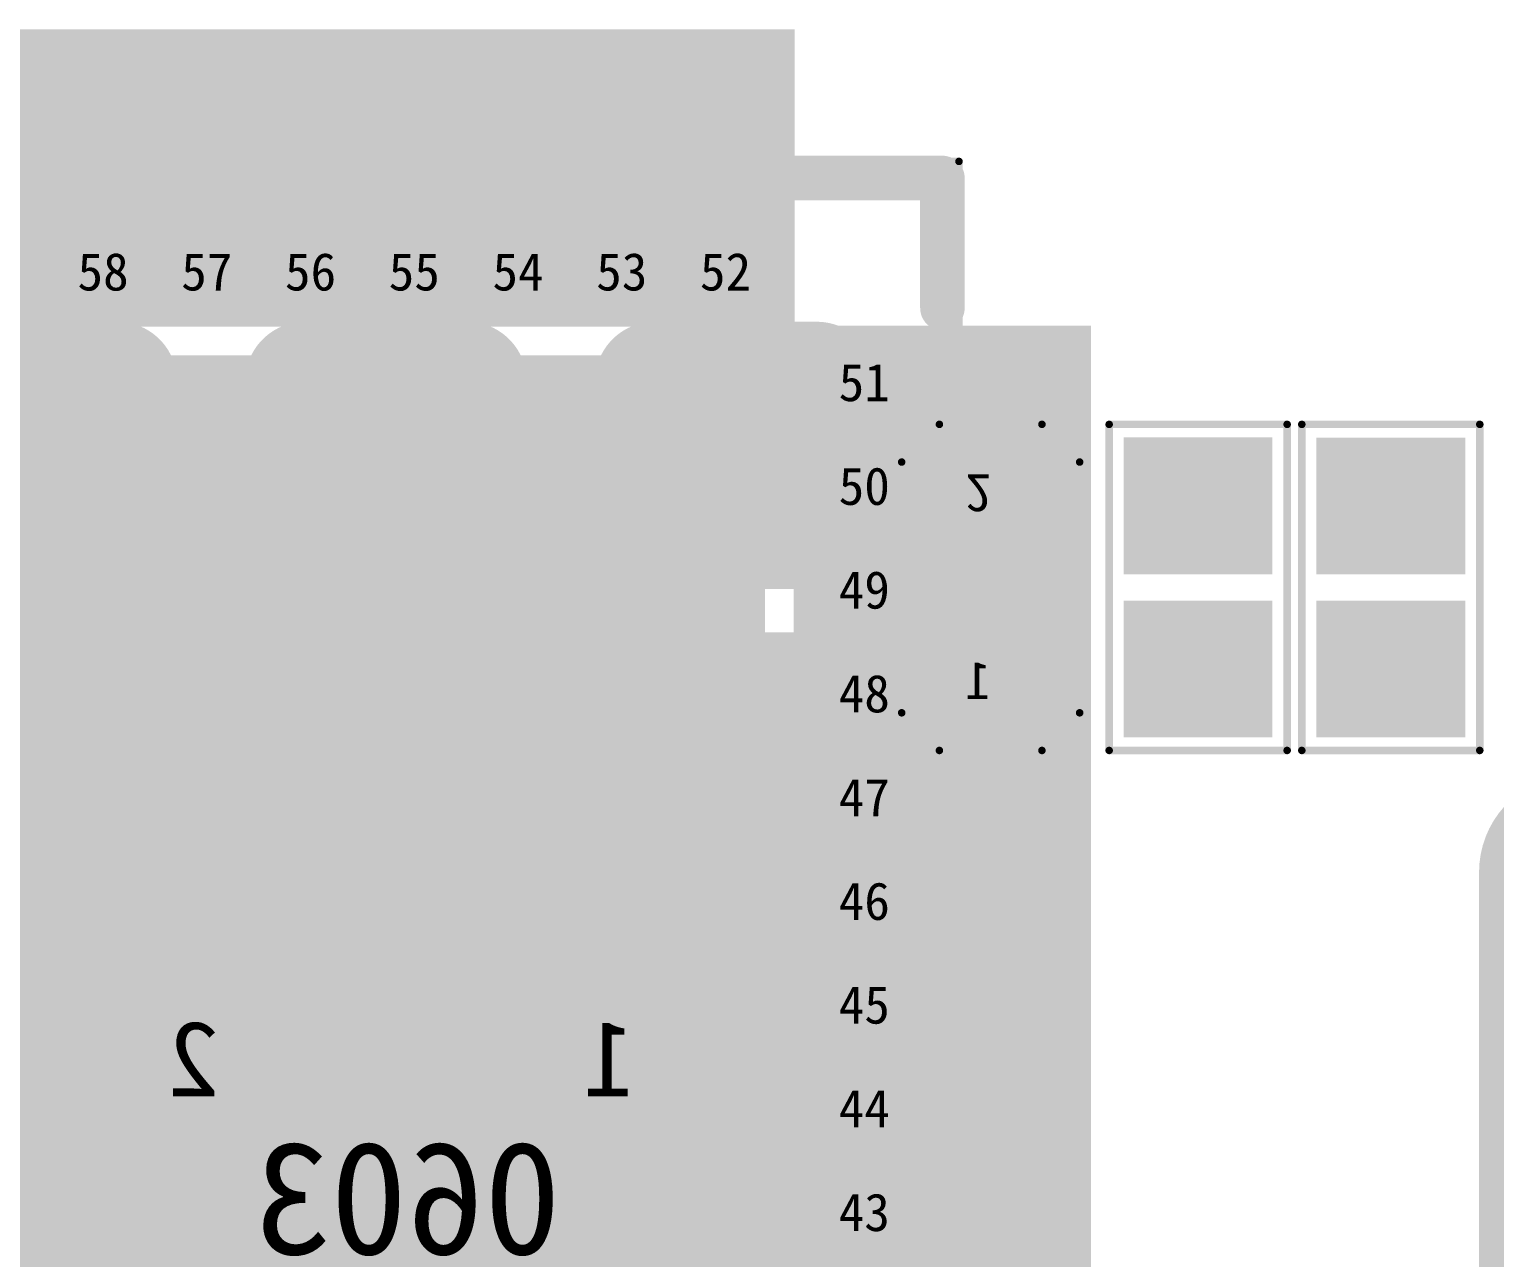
# Model space of a CAD drawing. Header units: millimetres. Extents: x 7.33 to 10.08, y 7.01 to 8.78.
# Drawn here: x 9.5624 to 9.7571, y 8.1207 to 8.2839 of the extents above; entities that cross this region are included whole.
import ezdxf

# ---------------------------------------------------------------- set-up
doc = ezdxf.new("R2010")
doc.units = ezdxf.units.MM
doc.header["$MEASUREMENT"] = 0
for name, color, linetype in [('BottomLayer', 5, 'Continuous'), ('BottomOverlay', 54, 'Continuous'), ('BottomPaste', 16, 'Continuous'), ('BottomSolder', 6, 'Continuous'), ('Mechanical16', 56, 'Continuous'), ('Mechanical20', 56, 'Continuous'), ('Mechanical5', 56, 'Continuous'), ('TopLayer', 1, 'Continuous'), ('TopOverlay', 2, 'Continuous'), ('TopPaste', 8, 'Continuous'), ('TopSolder', 216, 'Continuous')]:
    doc.layers.add(name, color=color, linetype=linetype)

# ---------------------------------------------------------------- blocks, each defined once
blk = doc.blocks.new('R0201_B_125')
at = {"layer": 'BottomLayer'}
for points in [[(-0.01792, -0.00788), (-0.00375, -0.00788), (-0.01792, 0.00787), (-0.00375, 0.00787)], [(0.00374, -0.00788), (0.01791, -0.00788), (0.00374, 0.00787), (0.01791, 0.00787)]]:
    blk.add_solid(points, dxfattribs=at)
at = {"layer": 'BottomOverlay', "const_width": 0.001}
for points in [[(-0.02166, 0.01182), (-0.02166, -0.01182)], [(-0.02166, 0.01182), (0.02166, 0.01182)], [(0.02166, 0.01182), (0.02166, -0.01182)], [(-0.02166, -0.01182), (0.02166, -0.01182)]]:
    blk.add_lwpolyline(points, dxfattribs=at)
at = {"layer": 'BottomOverlay', "const_width": 0.0005}
for points in [[(-0.02191, 0.01182, 1), (-0.02141, 0.01182, 1)], [(-0.02191, 0.01182, 1), (-0.02141, 0.01182, 1)], [(0.02141, 0.01182, 1), (0.02191, 0.01182, 1)], [(0.02141, 0.01182, 1), (0.02191, 0.01182, 1)], [(-0.02191, -0.01182, 1), (-0.02141, -0.01182, 1)], [(-0.02191, -0.01182, 1), (-0.02141, -0.01182, 1)], [(0.02141, -0.01182, 1), (0.02191, -0.01182, 1)], [(0.02141, -0.01182, 1), (0.02191, -0.01182, 1)]]:
    blk.add_lwpolyline(points, format="xyb", close=True, dxfattribs=at)
at = {"layer": 'BottomPaste'}
for points in [[(-0.01792, -0.00788), (-0.00375, -0.00788), (-0.01792, 0.00787), (-0.00375, 0.00787)], [(0.00374, -0.00788), (0.01791, -0.00788), (0.00374, 0.00787), (0.01791, 0.00787)]]:
    blk.add_solid(points, dxfattribs=at)
at = {"layer": 'BottomSolder'}
for points in [[(-0.01992, -0.00988), (-0.00175, -0.00988), (-0.01992, 0.00987), (-0.00175, 0.00987)], [(0.00174, -0.00988), (0.01991, -0.00988), (0.00174, 0.00987), (0.01991, 0.00987)]]:
    blk.add_solid(points, dxfattribs=at)
blk = doc.blocks.new('R0201_B_131')
at = {"layer": 'BottomLayer'}
for points in [[(-0.01792, -0.00788), (-0.00375, -0.00788), (-0.01792, 0.00787), (-0.00375, 0.00787)], [(0.00374, -0.00788), (0.01791, -0.00788), (0.00374, 0.00787), (0.01791, 0.00787)]]:
    blk.add_solid(points, dxfattribs=at)
at = {"layer": 'BottomOverlay', "const_width": 0.001}
for points in [[(-0.02166, -0.01182), (-0.02166, 0.01182)], [(0.02166, 0.01182), (-0.02166, 0.01182)], [(0.02166, -0.01182), (0.02166, 0.01182)], [(0.02166, -0.01182), (-0.02166, -0.01182)]]:
    blk.add_lwpolyline(points, dxfattribs=at)
at = {"layer": 'BottomOverlay', "const_width": 0.0005}
for points in [[(-0.02191, 0.01182, 1), (-0.02141, 0.01182, 1)], [(-0.02191, 0.01182, 1), (-0.02141, 0.01182, 1)], [(0.02141, 0.01182, 1), (0.02191, 0.01182, 1)], [(0.02141, 0.01182, 1), (0.02191, 0.01182, 1)], [(-0.02191, -0.01182, 1), (-0.02141, -0.01182, 1)], [(-0.02191, -0.01182, 1), (-0.02141, -0.01182, 1)], [(0.02141, -0.01182, 1), (0.02191, -0.01182, 1)], [(0.02141, -0.01182, 1), (0.02191, -0.01182, 1)]]:
    blk.add_lwpolyline(points, format="xyb", close=True, dxfattribs=at)
at = {"layer": 'BottomPaste'}
for points in [[(-0.01792, -0.00788), (-0.00375, -0.00788), (-0.01792, 0.00787), (-0.00375, 0.00787)], [(0.00374, -0.00788), (0.01791, -0.00788), (0.00374, 0.00787), (0.01791, 0.00787)]]:
    blk.add_solid(points, dxfattribs=at)
at = {"layer": 'BottomSolder'}
for points in [[(-0.01992, -0.00988), (-0.00175, -0.00988), (-0.01992, 0.00987), (-0.00175, 0.00987)], [(0.00174, -0.00988), (0.01991, -0.00988), (0.00174, 0.00987), (0.01991, 0.00987)]]:
    blk.add_solid(points, dxfattribs=at)
blk = doc.blocks.new('C0402_B_363')
at = {"layer": 'BottomLayer'}
for points in [[(-0.0069, -0.01083), (-0.0069, 0.01082), (-0.02855, -0.01083), (-0.02855, 0.01082)], [(0.02855, -0.01083), (0.02855, 0.01082), (0.0069, -0.01083), (0.0069, 0.01082)]]:
    blk.add_solid(points, dxfattribs=at)
at = {"layer": 'BottomOverlay', "const_width": 0.00591}
for points in [[(-0.03543, 0.01075, -0.414249), (-0.03043, 0.01575)], [(0.03043, 0.01575, -0.414249), (0.03543, 0.01075)], [(-0.03043, -0.01575, -0.414331), (-0.03543, -0.01075)], [(0.03543, -0.01075, -0.414331), (0.03043, -0.01575)]]:
    blk.add_lwpolyline(points, format="xyb", dxfattribs=at)
for points in [[(-0.03043, 0.01575), (-0.0069, 0.01575)], [(0.0069, 0.01575), (0.03043, 0.01575)], [(-0.03543, 0.01075), (-0.03543, -0.01075)], [(0.03543, 0.01075), (0.03543, -0.01075)], [(-0.03043, -0.01575), (-0.0069, -0.01575)], [(0.0069, -0.01575), (0.03043, -0.01575)]]:
    blk.add_lwpolyline(points, dxfattribs=at)
at = {"layer": 'BottomOverlay', "const_width": 0.00295}
for points in [[(-0.03191, 0.01575, 1), (-0.02895, 0.01575, 1)], [(-0.03191, 0.01575, 1), (-0.02895, 0.01575, 1)], [(-0.00837, 0.01575, 1), (-0.00542, 0.01575, 1)], [(0.00543, 0.01575, 1), (0.00838, 0.01575, 1)], [(0.02895, 0.01575, 1), (0.03191, 0.01575, 1)], [(0.02895, 0.01575, 1), (0.03191, 0.01575, 1)], [(-0.03691, 0.01075, 1), (-0.03395, 0.01075, 1)], [(-0.03691, 0.01075, 1), (-0.03395, 0.01075, 1)], [(0.03395, 0.01075, 1), (0.03691, 0.01075, 1)], [(0.03395, 0.01075, 1), (0.03691, 0.01075, 1)], [(-0.03691, -0.01075, 1), (-0.03395, -0.01075, 1)], [(-0.03691, -0.01075, 1), (-0.03395, -0.01075, 1)], [(0.03395, -0.01075, 1), (0.03691, -0.01075, 1)], [(0.03395, -0.01075, 1), (0.03691, -0.01075, 1)], [(-0.03191, -0.01575, 1), (-0.02895, -0.01575, 1)], [(-0.03191, -0.01575, 1), (-0.02895, -0.01575, 1)], [(-0.00837, -0.01575, 1), (-0.00542, -0.01575, 1)], [(0.00543, -0.01575, 1), (0.00838, -0.01575, 1)], [(0.02895, -0.01575, 1), (0.03191, -0.01575, 1)], [(0.02895, -0.01575, 1), (0.03191, -0.01575, 1)]]:
    blk.add_lwpolyline(points, format="xyb", close=True, dxfattribs=at)
at = {"layer": 'BottomPaste'}
for points in [[(-0.0069, -0.01083), (-0.0069, 0.01082), (-0.02855, -0.01083), (-0.02855, 0.01082)], [(0.02855, -0.01083), (0.02855, 0.01082), (0.0069, -0.01083), (0.0069, 0.01082)]]:
    blk.add_solid(points, dxfattribs=at)
at = {"layer": 'BottomSolder'}
for points in [[(-0.0029, -0.01483), (-0.0029, 0.01482), (-0.03254, -0.01483), (-0.03254, 0.01482)], [(0.03254, -0.01483), (0.03254, 0.01482), (0.0029, -0.01483), (0.0029, 0.01482)]]:
    blk.add_solid(points, dxfattribs=at)
blk = doc.blocks.new('C0402_B_364')
at = {"layer": 'BottomLayer'}
for points in [[(-0.0069, -0.01083), (-0.0069, 0.01082), (-0.02855, -0.01083), (-0.02855, 0.01082)], [(0.02855, -0.01083), (0.02855, 0.01082), (0.0069, -0.01083), (0.0069, 0.01082)]]:
    blk.add_solid(points, dxfattribs=at)
at = {"layer": 'BottomOverlay', "const_width": 0.00591}
for points in [[(-0.03543, 0.01075, -0.414249), (-0.03043, 0.01575)], [(0.03043, 0.01575, -0.414249), (0.03543, 0.01075)], [(-0.03043, -0.01575, -0.414331), (-0.03543, -0.01075)], [(0.03543, -0.01075, -0.414331), (0.03043, -0.01575)]]:
    blk.add_lwpolyline(points, format="xyb", dxfattribs=at)
for points in [[(-0.03043, 0.01575), (-0.0069, 0.01575)], [(0.0069, 0.01575), (0.03043, 0.01575)], [(-0.03543, 0.01075), (-0.03543, -0.01075)], [(0.03543, 0.01075), (0.03543, -0.01075)], [(-0.03043, -0.01575), (-0.0069, -0.01575)], [(0.0069, -0.01575), (0.03043, -0.01575)]]:
    blk.add_lwpolyline(points, dxfattribs=at)
at = {"layer": 'BottomOverlay', "const_width": 0.00295}
for points in [[(-0.03191, 0.01575, 1), (-0.02895, 0.01575, 1)], [(-0.03191, 0.01575, 1), (-0.02895, 0.01575, 1)], [(-0.00837, 0.01575, 1), (-0.00542, 0.01575, 1)], [(0.00543, 0.01575, 1), (0.00838, 0.01575, 1)], [(0.02895, 0.01575, 1), (0.03191, 0.01575, 1)], [(0.02895, 0.01575, 1), (0.03191, 0.01575, 1)], [(-0.03691, 0.01075, 1), (-0.03395, 0.01075, 1)], [(-0.03691, 0.01075, 1), (-0.03395, 0.01075, 1)], [(0.03395, 0.01075, 1), (0.03691, 0.01075, 1)], [(0.03395, 0.01075, 1), (0.03691, 0.01075, 1)], [(-0.03691, -0.01075, 1), (-0.03395, -0.01075, 1)], [(-0.03691, -0.01075, 1), (-0.03395, -0.01075, 1)], [(0.03395, -0.01075, 1), (0.03691, -0.01075, 1)], [(0.03395, -0.01075, 1), (0.03691, -0.01075, 1)], [(-0.03191, -0.01575, 1), (-0.02895, -0.01575, 1)], [(-0.03191, -0.01575, 1), (-0.02895, -0.01575, 1)], [(-0.00837, -0.01575, 1), (-0.00542, -0.01575, 1)], [(0.00543, -0.01575, 1), (0.00838, -0.01575, 1)], [(0.02895, -0.01575, 1), (0.03191, -0.01575, 1)], [(0.02895, -0.01575, 1), (0.03191, -0.01575, 1)]]:
    blk.add_lwpolyline(points, format="xyb", close=True, dxfattribs=at)
at = {"layer": 'BottomPaste'}
for points in [[(-0.0069, -0.01083), (-0.0069, 0.01082), (-0.02855, -0.01083), (-0.02855, 0.01082)], [(0.02855, -0.01083), (0.02855, 0.01082), (0.0069, -0.01083), (0.0069, 0.01082)]]:
    blk.add_solid(points, dxfattribs=at)
at = {"layer": 'BottomSolder'}
for points in [[(-0.0029, -0.01483), (-0.0029, 0.01482), (-0.03254, -0.01483), (-0.03254, 0.01482)], [(0.03254, -0.01483), (0.03254, 0.01482), (0.0029, -0.01483), (0.0029, 0.01482)]]:
    blk.add_solid(points, dxfattribs=at)
blk = doc.blocks.new('C0402_B_365')
at = {"layer": 'BottomLayer'}
for points in [[(-0.0069, -0.01083), (-0.0069, 0.01082), (-0.02855, -0.01083), (-0.02855, 0.01082)], [(0.02855, -0.01083), (0.02855, 0.01082), (0.0069, -0.01083), (0.0069, 0.01082)]]:
    blk.add_solid(points, dxfattribs=at)
at = {"layer": 'BottomOverlay', "const_width": 0.00591}
for points in [[(-0.03543, 0.01075, -0.414249), (-0.03043, 0.01575)], [(0.03043, 0.01575, -0.414249), (0.03543, 0.01075)], [(-0.03043, -0.01575, -0.414331), (-0.03543, -0.01075)], [(0.03543, -0.01075, -0.414331), (0.03043, -0.01575)]]:
    blk.add_lwpolyline(points, format="xyb", dxfattribs=at)
for points in [[(-0.03043, 0.01575), (-0.0069, 0.01575)], [(0.0069, 0.01575), (0.03043, 0.01575)], [(-0.03543, 0.01075), (-0.03543, -0.01075)], [(0.03543, 0.01075), (0.03543, -0.01075)], [(-0.03043, -0.01575), (-0.0069, -0.01575)], [(0.0069, -0.01575), (0.03043, -0.01575)]]:
    blk.add_lwpolyline(points, dxfattribs=at)
at = {"layer": 'BottomOverlay', "const_width": 0.00295}
for points in [[(-0.03191, 0.01575, 1), (-0.02895, 0.01575, 1)], [(-0.03191, 0.01575, 1), (-0.02895, 0.01575, 1)], [(-0.00837, 0.01575, 1), (-0.00542, 0.01575, 1)], [(0.00543, 0.01575, 1), (0.00838, 0.01575, 1)], [(0.02895, 0.01575, 1), (0.03191, 0.01575, 1)], [(0.02895, 0.01575, 1), (0.03191, 0.01575, 1)], [(-0.03691, 0.01075, 1), (-0.03395, 0.01075, 1)], [(-0.03691, 0.01075, 1), (-0.03395, 0.01075, 1)], [(0.03395, 0.01075, 1), (0.03691, 0.01075, 1)], [(0.03395, 0.01075, 1), (0.03691, 0.01075, 1)], [(-0.03691, -0.01075, 1), (-0.03395, -0.01075, 1)], [(-0.03691, -0.01075, 1), (-0.03395, -0.01075, 1)], [(0.03395, -0.01075, 1), (0.03691, -0.01075, 1)], [(0.03395, -0.01075, 1), (0.03691, -0.01075, 1)], [(-0.03191, -0.01575, 1), (-0.02895, -0.01575, 1)], [(-0.03191, -0.01575, 1), (-0.02895, -0.01575, 1)], [(-0.00837, -0.01575, 1), (-0.00542, -0.01575, 1)], [(0.00543, -0.01575, 1), (0.00838, -0.01575, 1)], [(0.02895, -0.01575, 1), (0.03191, -0.01575, 1)], [(0.02895, -0.01575, 1), (0.03191, -0.01575, 1)]]:
    blk.add_lwpolyline(points, format="xyb", close=True, dxfattribs=at)
at = {"layer": 'BottomPaste'}
for points in [[(-0.0069, -0.01083), (-0.0069, 0.01082), (-0.02855, -0.01083), (-0.02855, 0.01082)], [(0.02855, -0.01083), (0.02855, 0.01082), (0.0069, -0.01083), (0.0069, 0.01082)]]:
    blk.add_solid(points, dxfattribs=at)
at = {"layer": 'BottomSolder'}
for points in [[(-0.0029, -0.01483), (-0.0029, 0.01482), (-0.03254, -0.01483), (-0.03254, 0.01482)], [(0.03254, -0.01483), (0.03254, 0.01482), (0.0029, -0.01483), (0.0029, 0.01482)]]:
    blk.add_solid(points, dxfattribs=at)
blk = doc.blocks.new('C0805_B_405')
at = {"layer": 'BottomLayer'}
for points in [[(-0.05118, 0.02559), (-0.05118, -0.02559), (-0.01378, 0.02559), (-0.01378, -0.02559)], [(0.01378, 0.02559), (0.01378, -0.02559), (0.05118, 0.02559), (0.05118, -0.02559)]]:
    blk.add_solid(points, dxfattribs=at)
at = {"layer": 'BottomOverlay', "const_width": 0.00591}
for points in [[(-0.06693, 0.0274, -0.414214), (-0.05693, 0.0374)], [(0.05693, 0.0374, -0.414214), (0.06693, 0.0274)], [(-0.05693, -0.0374, -0.414214), (-0.06693, -0.0274)], [(0.06693, -0.0274, -0.414214), (0.05693, -0.0374)]]:
    blk.add_lwpolyline(points, format="xyb", dxfattribs=at)
for points in [[(-0.05693, 0.0374), (-0.01475, 0.0374)], [(0.01456, 0.0374), (0.05693, 0.0374)], [(-0.06693, -0.0274), (-0.06693, 0.0274)], [(0.06693, -0.0274), (0.06693, 0.0274)], [(-0.05693, -0.0374), (-0.01475, -0.0374)], [(0.01456, -0.0374), (0.05693, -0.0374)]]:
    blk.add_lwpolyline(points, dxfattribs=at)
at = {"layer": 'BottomOverlay', "const_width": 0.00296}
for points in [[(-0.05841, 0.0374, 1), (-0.05545, 0.0374, 1)], [(-0.05841, 0.0374, 1), (-0.05545, 0.0374, 1)], [(-0.01623, 0.0374, 1), (-0.01327, 0.0374, 1)], [(0.01308, 0.0374, 1), (0.01604, 0.0374, 1)], [(0.05545, 0.0374, 1), (0.05841, 0.0374, 1)], [(0.05545, 0.0374, 1), (0.05841, 0.0374, 1)], [(-0.06841, 0.0274, 1), (-0.06545, 0.0274, 1)], [(-0.06841, 0.0274, 1), (-0.06545, 0.0274, 1)], [(0.06545, 0.0274, 1), (0.06841, 0.0274, 1)], [(0.06545, 0.0274, 1), (0.06841, 0.0274, 1)], [(-0.06841, -0.0274, 1), (-0.06545, -0.0274, 1)], [(-0.06841, -0.0274, 1), (-0.06545, -0.0274, 1)], [(0.06545, -0.0274, 1), (0.06841, -0.0274, 1)], [(0.06545, -0.0274, 1), (0.06841, -0.0274, 1)], [(-0.05841, -0.0374, 1), (-0.05545, -0.0374, 1)], [(-0.05841, -0.0374, 1), (-0.05545, -0.0374, 1)], [(-0.01623, -0.0374, 1), (-0.01327, -0.0374, 1)], [(0.01308, -0.0374, 1), (0.01604, -0.0374, 1)], [(0.05545, -0.0374, 1), (0.05841, -0.0374, 1)], [(0.05545, -0.0374, 1), (0.05841, -0.0374, 1)]]:
    blk.add_lwpolyline(points, format="xyb", close=True, dxfattribs=at)
at = {"layer": 'BottomPaste'}
for points in [[(-0.05118, 0.02559), (-0.05118, -0.02559), (-0.01378, 0.02559), (-0.01378, -0.02559)], [(0.01378, 0.02559), (0.01378, -0.02559), (0.05118, 0.02559), (0.05118, -0.02559)]]:
    blk.add_solid(points, dxfattribs=at)
at = {"layer": 'BottomSolder'}
for points in [[(-0.05518, 0.02959), (-0.05518, -0.02959), (-0.00978, 0.02959), (-0.00978, -0.02959)], [(0.00978, 0.02959), (0.00978, -0.02959), (0.05518, 0.02959), (0.05518, -0.02959)]]:
    blk.add_solid(points, dxfattribs=at)
at = {"layer": 'Mechanical20', "text_generation_flag": 2}
for s, p in [('1', (-0.03248, 0.004)), ('2', (0.03248, 0.004))]:
    blk.add_text(s, height=0.01, rotation=180, dxfattribs=at).set_placement(p)
blk = doc.blocks.new('C0603_B_443')
at = {"layer": 'BottomLayer'}
for points in [[(-0.01181, 0.01771), (-0.04331, 0.01771), (-0.01181, -0.01771), (-0.04331, -0.01771)], [(0.04331, 0.01771), (0.01181, 0.01771), (0.04331, -0.01771), (0.01181, -0.01771)]]:
    blk.add_solid(points, dxfattribs=at)
at = {"layer": 'BottomOverlay', "const_width": 0.00591}
for points in [[(-0.0531, 0.0186, -0.414214), (-0.0481, 0.0236)], [(0.0481, 0.0236, -0.414214), (0.0531, 0.0186)], [(-0.0481, -0.0236, -0.414214), (-0.0531, -0.0186)], [(0.0531, -0.0186, -0.414214), (0.0481, -0.0236)]]:
    blk.add_lwpolyline(points, format="xyb", dxfattribs=at)
for points in [[(-0.00836, 0.0236), (-0.0481, 0.0236)], [(0.0481, 0.0236), (0.00902, 0.0236)], [(-0.0531, 0.0186), (-0.0531, -0.0186)], [(0.0531, 0.0186), (0.0531, -0.0186)], [(-0.00836, -0.0236), (-0.0481, -0.0236)], [(0.0481, -0.0236), (0.00902, -0.0236)]]:
    blk.add_lwpolyline(points, dxfattribs=at)
at = {"layer": 'BottomOverlay', "const_width": 0.00296}
for points in [[(-0.04958, 0.0236, 1), (-0.04662, 0.0236, 1)], [(-0.04958, 0.0236, 1), (-0.04662, 0.0236, 1)], [(-0.00984, 0.0236, 1), (-0.00688, 0.0236, 1)], [(0.00754, 0.0236, 1), (0.0105, 0.0236, 1)], [(0.04662, 0.0236, 1), (0.04958, 0.0236, 1)], [(0.04662, 0.0236, 1), (0.04958, 0.0236, 1)], [(-0.05458, 0.0186, 1), (-0.05162, 0.0186, 1)], [(-0.05458, 0.0186, 1), (-0.05162, 0.0186, 1)], [(0.05162, 0.0186, 1), (0.05458, 0.0186, 1)], [(0.05162, 0.0186, 1), (0.05458, 0.0186, 1)], [(-0.05458, -0.0186, 1), (-0.05162, -0.0186, 1)], [(-0.05458, -0.0186, 1), (-0.05162, -0.0186, 1)], [(0.05162, -0.0186, 1), (0.05458, -0.0186, 1)], [(0.05162, -0.0186, 1), (0.05458, -0.0186, 1)], [(-0.04958, -0.0236, 1), (-0.04662, -0.0236, 1)], [(-0.04958, -0.0236, 1), (-0.04662, -0.0236, 1)], [(-0.00984, -0.0236, 1), (-0.00688, -0.0236, 1)], [(0.00754, -0.0236, 1), (0.0105, -0.0236, 1)], [(0.04662, -0.0236, 1), (0.04958, -0.0236, 1)], [(0.04662, -0.0236, 1), (0.04958, -0.0236, 1)]]:
    blk.add_lwpolyline(points, format="xyb", close=True, dxfattribs=at)
at = {"layer": 'BottomPaste'}
for points in [[(-0.01181, 0.01771), (-0.04331, 0.01771), (-0.01181, -0.01771), (-0.04331, -0.01771)], [(0.04331, 0.01771), (0.01181, 0.01771), (0.04331, -0.01771), (0.01181, -0.01771)]]:
    blk.add_solid(points, dxfattribs=at)
at = {"layer": 'BottomSolder'}
for points in [[(-0.00781, 0.02171), (-0.04731, 0.02171), (-0.00781, -0.02171), (-0.04731, -0.02171)], [(0.04731, 0.02171), (0.00781, 0.02171), (0.04731, -0.02171), (0.00781, -0.02171)]]:
    blk.add_solid(points, dxfattribs=at)
at = {"layer": 'Mechanical16', "const_width": 0.00591}
for points in [[(-0.0531, 0.0186, -0.414214), (-0.0481, 0.0236)], [(0.0481, 0.0236, -0.414214), (0.0531, 0.0186)], [(-0.0481, -0.0236, -0.414214), (-0.0531, -0.0186)], [(0.0531, -0.0186, -0.414214), (0.0481, -0.0236)]]:
    blk.add_lwpolyline(points, format="xyb", dxfattribs=at)
for points in [[(-0.00836, 0.0236), (-0.0481, 0.0236)], [(0.0481, 0.0236), (0.00902, 0.0236)], [(-0.0531, 0.0186), (-0.0531, -0.0186)], [(0.0531, 0.0186), (0.0531, -0.0186)], [(-0.00836, -0.0236), (-0.0481, -0.0236)], [(0.0481, -0.0236), (0.00902, -0.0236)]]:
    blk.add_lwpolyline(points, dxfattribs=at)
at = {"layer": 'Mechanical16', "const_width": 0.00296}
for points in [[(-0.04958, 0.0236, 1), (-0.04662, 0.0236, 1)], [(-0.04958, 0.0236, 1), (-0.04662, 0.0236, 1)], [(-0.00984, 0.0236, 1), (-0.00688, 0.0236, 1)], [(0.00754, 0.0236, 1), (0.0105, 0.0236, 1)], [(0.04662, 0.0236, 1), (0.04958, 0.0236, 1)], [(0.04662, 0.0236, 1), (0.04958, 0.0236, 1)], [(-0.05458, 0.0186, 1), (-0.05162, 0.0186, 1)], [(-0.05458, 0.0186, 1), (-0.05162, 0.0186, 1)], [(0.05162, 0.0186, 1), (0.05458, 0.0186, 1)], [(0.05162, 0.0186, 1), (0.05458, 0.0186, 1)], [(-0.05458, -0.0186, 1), (-0.05162, -0.0186, 1)], [(-0.05458, -0.0186, 1), (-0.05162, -0.0186, 1)], [(0.05162, -0.0186, 1), (0.05458, -0.0186, 1)], [(0.05162, -0.0186, 1), (0.05458, -0.0186, 1)], [(-0.04958, -0.0236, 1), (-0.04662, -0.0236, 1)], [(-0.04958, -0.0236, 1), (-0.04662, -0.0236, 1)], [(-0.00984, -0.0236, 1), (-0.00688, -0.0236, 1)], [(0.00754, -0.0236, 1), (0.0105, -0.0236, 1)], [(0.04662, -0.0236, 1), (0.04958, -0.0236, 1)], [(0.04662, -0.0236, 1), (0.04958, -0.0236, 1)]]:
    blk.add_lwpolyline(points, format="xyb", close=True, dxfattribs=at)
at = {"layer": 'Mechanical20', "text_generation_flag": 2}
for s, p in [('1', (-0.02356, 0)), ('2', (0.03156, 0))]:
    blk.add_text(s, height=0.01, rotation=180, dxfattribs=at).set_placement(p)
blk = doc.blocks.new('C0201_B_564')
at = {"layer": 'BottomLayer'}
for points in [[(-0.01792, -0.00788), (-0.00375, -0.00788), (-0.01792, 0.00787), (-0.00375, 0.00787)], [(0.00374, -0.00788), (0.01791, -0.00788), (0.00374, 0.00787), (0.01791, 0.00787)]]:
    blk.add_solid(points, dxfattribs=at)
at = {"layer": 'BottomOverlay', "const_width": 0.001}
for points in [[(-0.02166, 0.00681, -0.414249), (-0.01666, 0.01182)], [(0.01665, 0.01182, -0.414214), (0.02166, 0.00681)], [(-0.01666, -0.01182, -0.414178), (-0.02166, -0.00681)], [(0.02166, -0.00681, -0.414132), (0.01665, -0.01182)]]:
    blk.add_lwpolyline(points, format="xyb", dxfattribs=at)
for points in [[(0.01665, 0.01182), (-0.01666, 0.01182)], [(-0.02166, -0.00681), (-0.02166, 0.00681)], [(0.02166, -0.00681), (0.02166, 0.00681)], [(0.01665, -0.01182), (-0.01666, -0.01182)]]:
    blk.add_lwpolyline(points, dxfattribs=at)
at = {"layer": 'BottomOverlay', "const_width": 0.0005}
for points in [[(-0.01691, 0.01182, 1), (-0.01641, 0.01182, 1)], [(-0.01691, 0.01182, 1), (-0.01641, 0.01182, 1)], [(0.0164, 0.01182, 1), (0.0169, 0.01182, 1)], [(0.0164, 0.01182, 1), (0.0169, 0.01182, 1)], [(-0.02191, 0.00681, 1), (-0.02141, 0.00681, 1)], [(-0.02191, 0.00681, 1), (-0.02141, 0.00681, 1)], [(0.02141, 0.00681, 1), (0.02191, 0.00681, 1)], [(0.02141, 0.00681, 1), (0.02191, 0.00681, 1)], [(-0.02191, -0.00681, 1), (-0.02141, -0.00681, 1)], [(-0.02191, -0.00681, 1), (-0.02141, -0.00681, 1)], [(0.02141, -0.00681, 1), (0.02191, -0.00681, 1)], [(0.02141, -0.00681, 1), (0.02191, -0.00681, 1)], [(-0.01691, -0.01182, 1), (-0.01641, -0.01182, 1)], [(-0.01691, -0.01182, 1), (-0.01641, -0.01182, 1)], [(0.0164, -0.01182, 1), (0.0169, -0.01182, 1)], [(0.0164, -0.01182, 1), (0.0169, -0.01182, 1)]]:
    blk.add_lwpolyline(points, format="xyb", close=True, dxfattribs=at)
at = {"layer": 'BottomPaste'}
for points in [[(-0.01792, -0.00788), (-0.00375, -0.00788), (-0.01792, 0.00787), (-0.00375, 0.00787)], [(0.00374, -0.00788), (0.01791, -0.00788), (0.00374, 0.00787), (0.01791, 0.00787)]]:
    blk.add_solid(points, dxfattribs=at)
at = {"layer": 'BottomSolder'}
for points in [[(-0.02192, -0.01188), (0.00025, -0.01188), (-0.02192, 0.01187), (0.00025, 0.01187)], [(-0.00026, -0.01188), (0.02191, -0.01188), (-0.00026, 0.01187), (0.02191, 0.01187)]]:
    blk.add_solid(points, dxfattribs=at)
at = {"layer": 'Mechanical20', "text_generation_flag": 2}
for s, rotation, p in [('1', -90, (-0.01484, 0)), ('2', 90, (0.015, 0.00333))]:
    blk.add_text(s, height=0.005, rotation=rotation, dxfattribs=at).set_placement(p)
blk = doc.blocks.new('QFN68_7R00X7R00X0R80_T_566')
at = {"layer": 'Mechanical16'}
for points, const_width in [([(-0.14, 0.14), (0.14, 0.14)], 0.001), ([(0.1182, 0.1378), (0.1378, 0.1378)], 0.00591), ([(0.1378, 0.12051), (0.1378, 0.1378)], 0.00591), ([(0.14, -0.14), (0.14, 0.14)], 0.001)]:
    blk.add_lwpolyline(points, dxfattribs=dict(at, const_width=const_width))
for points, const_width in [([(0.11672, 0.1378, 1), (0.11968, 0.1378, 1)], 0.00295), ([(0.13632, 0.1378, 1), (0.13928, 0.1378, 1)], 0.00295), ([(0.13632, 0.1378, 1), (0.13928, 0.1378, 1)], 0.00295), ([(0.13975, 0.14, 1), (0.14025, 0.14, 1)], 0.0005), ([(0.13975, 0.14, 1), (0.14025, 0.14, 1)], 0.0005), ([(0.13632, 0.12051, 1), (0.13928, 0.12051, 1)], 0.00295)]:
    blk.add_lwpolyline(points, format="xyb", close=True, dxfattribs=dict(at, const_width=const_width))
at = {"layer": 'TopLayer'}
for points in [[(0.01772, 0.12205), (0.01772, 0.15355), (0.00984, 0.12205), (0.00984, 0.15355)], [(0.0315, 0.12205), (0.0315, 0.15355), (0.02362, 0.12205), (0.02362, 0.15355)], [(0.04528, 0.12205), (0.04528, 0.15355), (0.0374, 0.12205), (0.0374, 0.15355)], [(0.05906, 0.12205), (0.05906, 0.15355), (0.05118, 0.12205), (0.05118, 0.15355)], [(0.07284, 0.12205), (0.07284, 0.15355), (0.06496, 0.12205), (0.06496, 0.15355)], [(0.08662, 0.12205), (0.08662, 0.15355), (0.07874, 0.12205), (0.07874, 0.15355)], [(0.1004, 0.12205), (0.1004, 0.15355), (0.09252, 0.12205), (0.09252, 0.15355)], [(0.11418, 0.12205), (0.11418, 0.15355), (0.1063, 0.12205), (0.1063, 0.15355)], [(0.15355, 0.1063), (0.15355, 0.11418), (0.12205, 0.1063), (0.12205, 0.11418)], [(0.11023, -0.11023), (0.11023, 0.11023), (-0.11023, -0.11023), (-0.11023, 0.11023)], [(0.15355, 0.09252), (0.15355, 0.1004), (0.12205, 0.09252), (0.12205, 0.1004)], [(0.15355, 0.07874), (0.15355, 0.08662), (0.12205, 0.07874), (0.12205, 0.08662)], [(0.15355, 0.06496), (0.15355, 0.07284), (0.12205, 0.06496), (0.12205, 0.07284)], [(0.15355, 0.05118), (0.15355, 0.05906), (0.12205, 0.05118), (0.12205, 0.05906)], [(0.15355, 0.0374), (0.15355, 0.04528), (0.12205, 0.0374), (0.12205, 0.04528)], [(0.15355, 0.02362), (0.15355, 0.0315), (0.12205, 0.02362), (0.12205, 0.0315)], [(0.15355, 0.00984), (0.15355, 0.01772), (0.12205, 0.00984), (0.12205, 0.01772)], [(0.15355, -0.00394), (0.15355, 0.00394), (0.12205, -0.00394), (0.12205, 0.00394)]]:
    blk.add_solid(points, dxfattribs=at)
at = {"layer": 'TopOverlay', "const_width": 0.00591}
for points in [[(0.1182, 0.1378), (0.1378, 0.1378)], [(0.1378, 0.12051), (0.1378, 0.1378)]]:
    blk.add_lwpolyline(points, dxfattribs=at)
at = {"layer": 'TopOverlay', "const_width": 0.00295}
for points in [[(0.11672, 0.1378, 1), (0.11968, 0.1378, 1)], [(0.13632, 0.1378, 1), (0.13928, 0.1378, 1)], [(0.13632, 0.1378, 1), (0.13928, 0.1378, 1)], [(0.13632, 0.12051, 1), (0.13928, 0.12051, 1)]]:
    blk.add_lwpolyline(points, format="xyb", close=True, dxfattribs=at)
at = {"layer": 'TopPaste'}
for points in [[(0.01772, 0.12205), (0.01772, 0.15355), (0.00984, 0.12205), (0.00984, 0.15355)], [(0.0315, 0.12205), (0.0315, 0.15355), (0.02362, 0.12205), (0.02362, 0.15355)], [(0.04528, 0.12205), (0.04528, 0.15355), (0.0374, 0.12205), (0.0374, 0.15355)], [(0.05906, 0.12205), (0.05906, 0.15355), (0.05118, 0.12205), (0.05118, 0.15355)], [(0.07284, 0.12205), (0.07284, 0.15355), (0.06496, 0.12205), (0.06496, 0.15355)], [(0.08662, 0.12205), (0.08662, 0.15355), (0.07874, 0.12205), (0.07874, 0.15355)], [(0.1004, 0.12205), (0.1004, 0.15355), (0.09252, 0.12205), (0.09252, 0.15355)], [(0.11418, 0.12205), (0.11418, 0.15355), (0.1063, 0.12205), (0.1063, 0.15355)], [(0.15355, 0.1063), (0.15355, 0.11418), (0.12205, 0.1063), (0.12205, 0.11418)], [(0.11023, -0.11023), (0.11023, 0.11023), (-0.11023, -0.11023), (-0.11023, 0.11023)], [(0.15355, 0.09252), (0.15355, 0.1004), (0.12205, 0.09252), (0.12205, 0.1004)], [(0.15355, 0.07874), (0.15355, 0.08662), (0.12205, 0.07874), (0.12205, 0.08662)], [(0.15355, 0.06496), (0.15355, 0.07284), (0.12205, 0.06496), (0.12205, 0.07284)], [(0.15355, 0.05118), (0.15355, 0.05906), (0.12205, 0.05118), (0.12205, 0.05906)], [(0.15355, 0.0374), (0.15355, 0.04528), (0.12205, 0.0374), (0.12205, 0.04528)], [(0.15355, 0.02362), (0.15355, 0.0315), (0.12205, 0.02362), (0.12205, 0.0315)], [(0.15355, 0.00984), (0.15355, 0.01772), (0.12205, 0.00984), (0.12205, 0.01772)], [(0.15355, -0.00394), (0.15355, 0.00394), (0.12205, -0.00394), (0.12205, 0.00394)]]:
    blk.add_solid(points, dxfattribs=at)
at = {"layer": 'TopSolder'}
for points in [[(0.02172, 0.11805), (0.02172, 0.15755), (0.00584, 0.11805), (0.00584, 0.15755)], [(0.0355, 0.11805), (0.0355, 0.15755), (0.01962, 0.11805), (0.01962, 0.15755)], [(0.04928, 0.11805), (0.04928, 0.15755), (0.0334, 0.11805), (0.0334, 0.15755)], [(0.06305, 0.11805), (0.06305, 0.15755), (0.04718, 0.11805), (0.04718, 0.15755)], [(0.07684, 0.11805), (0.07684, 0.15755), (0.06096, 0.11805), (0.06096, 0.15755)], [(0.09062, 0.11805), (0.09062, 0.15755), (0.07474, 0.11805), (0.07474, 0.15755)], [(0.1044, 0.11805), (0.1044, 0.15755), (0.08852, 0.11805), (0.08852, 0.15755)], [(0.11818, 0.11805), (0.11818, 0.15755), (0.1023, 0.11805), (0.1023, 0.15755)], [(0.15755, 0.1023), (0.15755, 0.11818), (0.11805, 0.1023), (0.11805, 0.11818)], [(0.11423, -0.11423), (0.11423, 0.11423), (-0.11423, -0.11423), (-0.11423, 0.11423)], [(0.15755, 0.08852), (0.15755, 0.1044), (0.11805, 0.08852), (0.11805, 0.1044)], [(0.15755, 0.07474), (0.15755, 0.09062), (0.11805, 0.07474), (0.11805, 0.09062)], [(0.15755, 0.06096), (0.15755, 0.07684), (0.11805, 0.06096), (0.11805, 0.07684)], [(0.15755, 0.04718), (0.15755, 0.06305), (0.11805, 0.04718), (0.11805, 0.06305)], [(0.15755, 0.0334), (0.15755, 0.04928), (0.11805, 0.0334), (0.11805, 0.04928)], [(0.15755, 0.01962), (0.15755, 0.0355), (0.11805, 0.01962), (0.11805, 0.0355)], [(0.15755, 0.00584), (0.15755, 0.02172), (0.11805, 0.00584), (0.11805, 0.02172)], [(0.15755, -0.00794), (0.15755, 0.00794), (0.11805, -0.00794), (0.11805, 0.00794)]]:
    blk.add_solid(points, dxfattribs=at)
at = {"layer": 'Mechanical20'}
for s, p in [('58', (0.02291, 0.12285)), ('57', (0.03669, 0.12285)), ('56', (0.05047, 0.12285)), ('55', (0.06425, 0.12285)), ('54', (0.07803, 0.12285)), ('53', (0.09181, 0.12285)), ('52', (0.10559, 0.12285)), ('51', (0.12402, 0.10815)), ('50', (0.12402, 0.09437)), ('49', (0.12402, 0.08059)), ('48', (0.12402, 0.06681)), ('47', (0.12402, 0.05302)), ('46', (0.12402, 0.03924)), ('45', (0.12402, 0.02546)), ('44', (0.12402, 0.01169)), ('43', (0.12402, -0.00209))]:
    blk.add_text(s, height=0.005, rotation=360, dxfattribs=at).set_placement(p)

msp = doc.modelspace()

# ---------------------------------------------------------------- block references
for name, p in [('QFN68_7R00X7R00X0R80_T_566', (9.54591, 8.12631)), ('C0805_B_405', (9.82488, 8.14452))]:
    msp.add_blockref(name, p)
for name, p, rotation in [('C0402_B_365', (9.56335, 8.20663), 270), ('C0402_B_364', (9.6098, 8.20663), 270), ('C0402_B_363', (9.65626, 8.20663), 270), ('C0201_B_564', (9.69012, 8.20972), 90), ('R0201_B_125', (9.71768, 8.20972), 270), ('R0201_B_131', (9.74327, 8.20972), 90), ('C0603_B_443', (9.61921, 8.14212), 180)]:
    msp.add_blockref(name, p, dxfattribs=dict(rotation=rotation))

# ---------------------------------------------------------------- texts
at = {"layer": 'Mechanical5', "text_generation_flag": 2}
msp.add_text('0603', height=0.015, rotation=360, dxfattribs=at).set_placement((9.63303, 8.12113))

doc.saveas('drawing.dxf')
